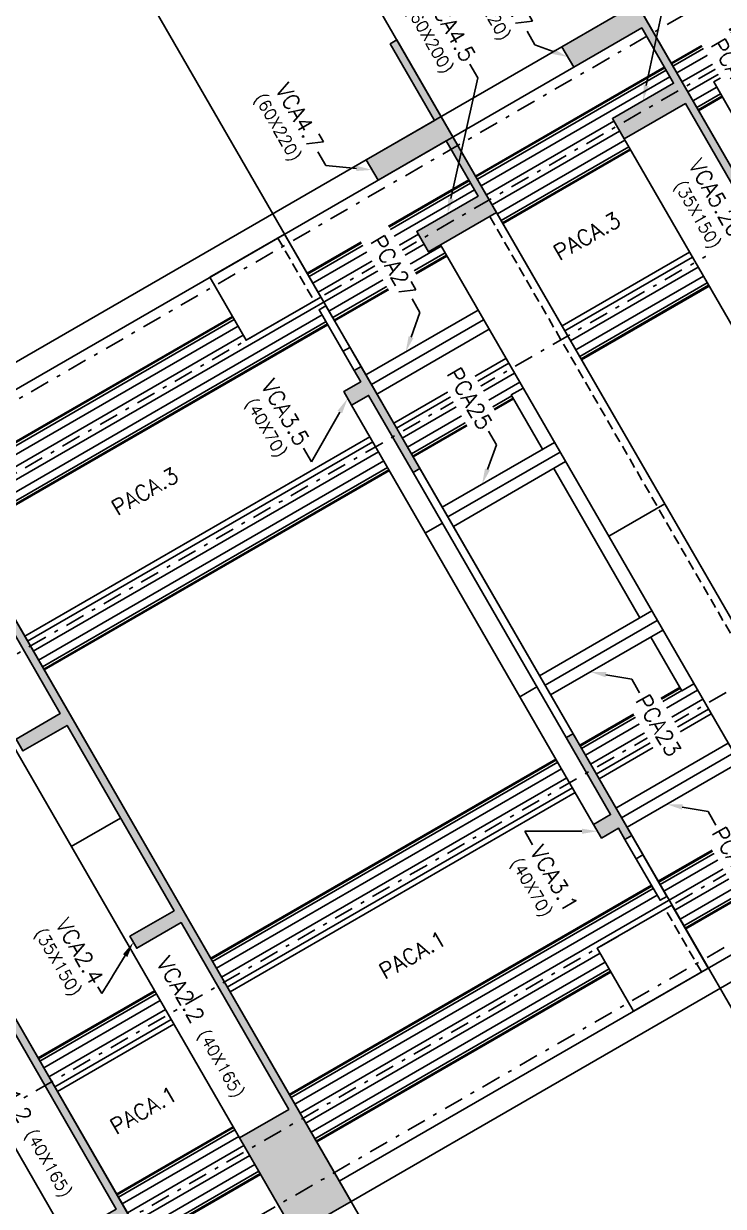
# Model space of a CAD drawing. Header units: metres. Extents: x 661733 to 661987, y 8168511 to 8168781.
# Drawn here: x 661755.84 to 661773.66, y 8168694 to 8168724.12 of the extents above; entities that cross this region are included whole.
import ezdxf
from ezdxf import colors
from ezdxf.entities.mleader import LeaderData, LeaderLine
from ezdxf.math import Vec2, Vec3

# ---------------------------------------------------------------- set-up
doc = ezdxf.new("R2010")
doc.units = ezdxf.units.M
doc.header["$MEASUREMENT"] = 0
doc.linetypes.add('SPX-CAMPANARIO$0$DASHDOT2', pattern=[0.5, 0.25, -0.125, 0, -0.125])
doc.linetypes.add('SPX-CAMPANARIO$0$HIDDEN2', pattern=[0.1875, 0.125, -0.0625])
doc.layers.get('0').update_dxf_attribs({"linetype": 'CONTINUOUS'})
doc.layers.get('Defpoints').update_dxf_attribs({"linetype": 'CONTINUOUS'})
for name, color, linetype in [('SPX-CAMPANARIO$0$SP0Me1', 9, 'SPX-CAMPANARIO$0$DASHDOT2'), ('SPX-CAMPANARIO$0$SP1CRT1', 3, 'CONTINUOUS'), ('SPX-CAMPANARIO$0$SP1VST1', 2, 'CONTINUOUS'), ('SPX-CAMPANARIO$0$SP1VST4', 9, 'CONTINUOUS'), ('SPX-CAMPANARIO$0$SP2INV1', 5, 'SPX-CAMPANARIO$0$HIDDEN2'), ('SPX-CAMPANARIO$0$SP3HT2', 254, 'CONTINUOUS'), ('SPX-CAMPANARIO$0$SP4TXT2', 2, 'CONTINUOUS')]:
    doc.layers.add(name, color=color, linetype=linetype)
doc.styles.add('SPX-CAMPANARIO$0$SP_T-Geral', font='romans.shx')

# ---------------------------------------------------------------- blocks, each defined once
blk = doc.blocks.new('SPX-CAMPANARIO')
at = {"layer": 'SPX-CAMPANARIO$0$SP3HT2'}
h = blk.add_hatch(color=256, dxfattribs=at)
h.dxf.hatch_style = 1
h.paths.add_polyline_path([(661764.4324, 8168715.3855), (661764.2592, 8168715.2855), (661764.424, 8168715.0001), (661763.991, 8168714.7501), (661764.191, 8168714.4037), (661764.624, 8168714.6537), (661765.7558, 8168712.6934), (661765.929, 8168712.7934)])
h = blk.add_hatch(color=256, dxfattribs=at)
h.dxf.hatch_style = 1
h.paths.add_polyline_path([(661752.5129, 8168714.3307), (661752.3397, 8168714.2307), (661752.6147, 8168713.7543), (661751.359, 8168713.0293), (661752.7715, 8168710.5828), (661754.0272, 8168711.3078), (661756.7719, 8168706.5539), (661755.6461, 8168705.9039), (661755.8211, 8168705.6008), (661756.9469, 8168706.2508), (661759.6719, 8168701.531), (661758.5461, 8168700.881), (661758.7211, 8168700.5779), (661759.8469, 8168701.2279), (661762.5916, 8168696.474), (661761.3358, 8168695.749), (661762.7483, 8168693.3024), (661764.1773, 8168694.1274)])
h = blk.add_hatch(color=256, dxfattribs=at)
h.dxf.hatch_style = 1
h.paths.add_polyline_path([(661748.1179, 8168711.7932), (661747.9447, 8168711.6932), (661748.2197, 8168711.2168), (661746.9639, 8168710.4918), (661748.3764, 8168708.0453), (661749.6322, 8168708.7703), (661752.3768, 8168704.0164), (661751.251, 8168703.3664), (661751.426, 8168703.0633), (661752.5518, 8168703.7133), (661755.2768, 8168698.9935), (661754.151, 8168698.3435), (661754.326, 8168698.0404), (661755.4518, 8168698.6904), (661758.1965, 8168693.9365), (661756.9408, 8168693.2115), (661758.3533, 8168690.7649), (661759.7822, 8168691.5899)])
h = blk.add_hatch(color=256, dxfattribs=at)
h.dxf.hatch_style = 1
h.paths.add_polyline_path([(661771.3255, 8168703.4463), (661771.1523, 8168703.3463), (661770.9875, 8168703.6317), (661770.5545, 8168703.3817), (661770.3545, 8168703.7281), (661770.7875, 8168703.9781), (661769.6558, 8168705.9384), (661769.829, 8168706.0384)])
at = {"layer": 'Defpoints', "color": 4}
for p, q in [((661794.0654, 8168685.4597), (661760.8998, 8168742.9041)), ((661789.0858, 8168682.5847), (661755.9202, 8168740.0291)), ((661784.7989, 8168680.1097), (661751.6334, 8168737.5541)), ((661775.4026, 8168674.6847), (661742.237, 8168732.1291)), ((661771.0075, 8168672.1472), (661737.8419, 8168729.5916))]:
    blk.add_line(p, q, dxfattribs=at)
at = {"layer": 'SPX-CAMPANARIO$0$SP0Me1', "ltscale": 2}
for p, q in [((661862.2079, 8168776.0465), (661742.9304, 8168707.1816)), ((661863.0079, 8168774.6609), (661743.7304, 8168705.7959)), ((661865.0079, 8168771.1968), (661745.7304, 8168702.3318)), ((661869.9473, 8168762.6416), (661750.6697, 8168693.7767)), ((661871.9473, 8168759.1775), (661752.6697, 8168690.3126)), ((661872.7473, 8168757.7918), (661753.4697, 8168688.9269))]:
    blk.add_line(p, q, dxfattribs=at)
at = {"layer": 'SPX-CAMPANARIO$0$SP1CRT1'}
for points in [[(661764.4324, 8168715.3855), (661764.2592, 8168715.2855), (661764.424, 8168715.0001), (661763.991, 8168714.7501), (661764.191, 8168714.4037), (661764.624, 8168714.6537), (661765.7558, 8168712.6934), (661765.929, 8168712.7934)], [(661752.5129, 8168714.3307), (661752.3397, 8168714.2307), (661752.6147, 8168713.7543), (661751.359, 8168713.0293), (661752.7715, 8168710.5828), (661754.0272, 8168711.3078), (661756.7719, 8168706.5539), (661755.6461, 8168705.9039), (661755.8211, 8168705.6008), (661756.9469, 8168706.2508), (661759.6719, 8168701.531), (661758.5461, 8168700.881), (661758.7211, 8168700.5779), (661759.8469, 8168701.2279), (661762.5916, 8168696.474), (661761.3358, 8168695.749), (661762.7483, 8168693.3024), (661764.1773, 8168694.1274)], [(661748.1179, 8168711.7932), (661747.9447, 8168711.6932), (661748.2197, 8168711.2168), (661746.9639, 8168710.4918), (661748.3764, 8168708.0453), (661749.6322, 8168708.7703), (661752.3768, 8168704.0164), (661751.251, 8168703.3664), (661751.426, 8168703.0633), (661752.5518, 8168703.7133), (661755.2768, 8168698.9935), (661754.151, 8168698.3435), (661754.326, 8168698.0404), (661755.4518, 8168698.6904), (661758.1965, 8168693.9365), (661756.9408, 8168693.2115), (661758.3533, 8168690.7649), (661759.7822, 8168691.5899)], [(661771.3255, 8168703.4463), (661771.1523, 8168703.3463), (661770.9875, 8168703.6317), (661770.5545, 8168703.3817), (661770.3545, 8168703.7281), (661770.7875, 8168703.9781), (661769.6558, 8168705.9384), (661769.829, 8168706.0384)]]:
    blk.add_lwpolyline(points, close=True, dxfattribs=at)
at = {"layer": 'SPX-CAMPANARIO$0$SP1VST1'}
for p, q in [((661772.3258, 8168723.1138), (661828.271, 8168755.4138)), ((661769.5455, 8168723.5293), (661752.7879, 8168713.8543)), ((661769.8455, 8168723.0097), (661753.0879, 8168713.3347)), ((661767.3461, 8168720.2388), (661772.1526, 8168723.0138)), ((661773.0258, 8168721.9014), (661773.632, 8168722.2514)), ((661768.0461, 8168719.0264), (661771.2937, 8168720.9014)), ((661763.0593, 8168717.7638), (661767.1729, 8168720.1388)), ((661767.8836, 8168719.3078), (661776.448, 8168704.474)), ((661763.7593, 8168716.5514), (661766.6172, 8168718.2014)), ((661769.55, 8168716.4216), (661772.7976, 8168718.2966)), ((661770.0461, 8168715.5623), (661773.2937, 8168717.4373)), ((661753.6629, 8168712.3388), (661761.1541, 8168716.6638)), ((661764.5537, 8168715.1754), (661767.4116, 8168716.8254)), ((661754.3629, 8168711.1264), (661763.5861, 8168716.4514)), ((661764.6955, 8168714.9299), (661767.5534, 8168716.5799)), ((661764.8366, 8168714.6855), (661767.6944, 8168716.3355)), ((661764.1491, 8168715.8763), (661763.9759, 8168715.7763)), ((661765.2632, 8168713.9466), (661768.121, 8168715.5966)), ((661765.7593, 8168713.0873), (661768.3141, 8168714.5623)), ((661764.191, 8168714.4037), (661770.3545, 8168703.7281)), ((661766.4989, 8168711.8063), (661769.3567, 8168713.4563)), ((661766.6406, 8168711.5608), (661769.4985, 8168713.2108)), ((661756.3629, 8168707.6623), (661765.1531, 8168712.7373)), ((661765.929, 8168712.7934), (661769.829, 8168706.0384)), ((661766.7817, 8168711.3164), (661769.6396, 8168712.9664)), ((661765.7558, 8168712.6934), (661769.6558, 8168705.9384)), ((661770.7369, 8168711.0659), (661772.1658, 8168711.8909)), ((661766.5021, 8168711.4008), (661766.0691, 8168711.1508)), ((661752.7715, 8168710.5828), (661761.3358, 8168695.749)), ((661768.9763, 8168707.5153), (661771.8342, 8168709.1653)), ((661769.1174, 8168707.271), (661771.9752, 8168708.921)), ((661769.2591, 8168707.0254), (661772.117, 8168708.6754)), ((661748.3764, 8168708.0453), (661756.9408, 8168693.2115)), ((661768.9095, 8168707.231), (661768.4765, 8168706.981)), ((661769.9987, 8168705.7445), (661772.5534, 8168707.2195)), ((661770.4914, 8168704.891), (661773.3493, 8168706.541)), ((661770.9214, 8168704.1462), (661773.7793, 8168705.7962)), ((661771.0632, 8168703.9007), (661773.921, 8168705.5507)), ((661760.6023, 8168700.3195), (661769.3924, 8168705.3945)), ((661771.2042, 8168703.6564), (661774.0621, 8168705.3064)), ((661780.6349, 8168704.322), (661763.8773, 8168694.647)), ((661757.0537, 8168703.1659), (661758.3094, 8168703.8909)), ((661780.9349, 8168703.8024), (661764.1773, 8168694.1274)), ((661771.9987, 8168702.2804), (661774.8565, 8168703.9304)), ((661772.6987, 8168701.068), (661776.8123, 8168703.443)), ((661771.6089, 8168702.9555), (661771.4357, 8168702.8555)), ((661762.6023, 8168696.8554), (661771.8255, 8168702.1804)), ((661763.3023, 8168695.643), (661770.7934, 8168699.968)), ((661756.2072, 8168697.782), (661759.1733, 8168699.4945)), ((661756.7, 8168696.9285), (661759.6661, 8168698.641)), ((661758.2072, 8168694.3179), (661761.1733, 8168696.0304)), ((661758.9072, 8168693.1055), (661761.8733, 8168694.818))]:
    blk.add_line(p, q, dxfattribs=at)
for points in [[(661762.4843, 8168718.7597), (661763.4093, 8168717.1576), (661761.5041, 8168716.0576), (661760.5791, 8168717.6597), (661762.4843, 8168718.7597)], [(661764.4324, 8168715.3855), (661763.5378, 8168716.9351), (661763.3646, 8168716.8351), (661764.2592, 8168715.2855)], [(661768.5582, 8168714.8394), (661768.2551, 8168714.6644), (661769.0536, 8168713.2813)], [(661769.3365, 8168712.7914), (661771.531, 8168708.9903)], [(661771.3255, 8168703.4463), (661772.2202, 8168701.8967), (661772.047, 8168701.7967), (661771.1523, 8168703.3463)], [(661773.2737, 8168700.072), (661772.3487, 8168701.6742), (661770.4434, 8168700.5742), (661771.3684, 8168698.972), (661773.2737, 8168700.072)]]:
    blk.add_lwpolyline(points, dxfattribs=at)
at = {"layer": 'SPX-CAMPANARIO$0$SP1VST4'}
for p, q in [((661772.3376, 8168723.0934), (661828.2828, 8168755.3934)), ((661772.3727, 8168723.0326), (661828.3179, 8168755.3326)), ((661772.4701, 8168722.8639), (661828.4153, 8168755.1639)), ((661772.603, 8168722.6336), (661780.3106, 8168727.0836)), ((661772.7486, 8168722.3815), (661780.4562, 8168726.8315)), ((661767.358, 8168720.2184), (661772.1644, 8168722.9934)), ((661767.393, 8168720.1576), (661772.1995, 8168722.9326)), ((661767.4904, 8168719.9889), (661772.2969, 8168722.7639)), ((661772.8815, 8168722.1513), (661773.4877, 8168722.5013)), ((661772.9789, 8168721.9826), (661773.5851, 8168722.3326)), ((661773.014, 8168721.9218), (661773.6202, 8168722.2718)), ((661767.6234, 8168719.7586), (661770.871, 8168721.6336)), ((661767.7689, 8168719.5065), (661771.0165, 8168721.3815)), ((661767.9019, 8168719.2763), (661771.1495, 8168721.1513)), ((661767.9993, 8168719.1076), (661771.2468, 8168720.9826)), ((661768.0343, 8168719.0468), (661771.2819, 8168720.9218)), ((661763.0711, 8168717.7434), (661767.1847, 8168720.1184)), ((661763.1062, 8168717.6826), (661767.2198, 8168720.0576)), ((661763.2036, 8168717.5139), (661767.3172, 8168719.8889)), ((661763.3365, 8168717.2836), (661765.8913, 8168718.7586)), ((661754.0857, 8168711.6065), (661766.0369, 8168718.5065)), ((661763.615, 8168716.8013), (661766.4729, 8168718.4513)), ((661763.7124, 8168716.6326), (661766.5703, 8168718.2826)), ((661763.7475, 8168716.5718), (661766.6054, 8168718.2218)), ((661769.6234, 8168716.2945), (661772.871, 8168718.1695)), ((661769.7689, 8168716.0424), (661773.0165, 8168717.9174)), ((661769.9019, 8168715.8122), (661773.1495, 8168717.6872)), ((661769.9993, 8168715.6435), (661773.2468, 8168717.5185)), ((661770.0343, 8168715.5827), (661773.2819, 8168717.4577)), ((661753.6748, 8168712.3184), (661761.1659, 8168716.6434)), ((661754.2187, 8168711.3763), (661763.4418, 8168716.7013)), ((661753.7098, 8168712.2576), (661761.201, 8168716.5826)), ((661753.8072, 8168712.0889), (661761.2983, 8168716.4139)), ((661754.3161, 8168711.2076), (661763.5392, 8168716.5326)), ((661754.3511, 8168711.1468), (661763.5743, 8168716.4718)), ((661753.9402, 8168711.8586), (661761.4313, 8168716.1836)), ((661765.3365, 8168713.8195), (661768.1944, 8168715.4695)), ((661765.4821, 8168713.5674), (661768.34, 8168715.2174)), ((661765.615, 8168713.3372), (661768.4729, 8168714.9872)), ((661765.7124, 8168713.1685), (661768.2672, 8168714.6435)), ((661765.7475, 8168713.1077), (661768.3023, 8168714.5827)), ((661755.9402, 8168708.3945), (661764.7303, 8168713.4695)), ((661756.0857, 8168708.1424), (661764.8759, 8168713.2174)), ((661756.2187, 8168707.9122), (661765.0088, 8168712.9872)), ((661756.3161, 8168707.7435), (661765.1062, 8168712.8185)), ((661756.3511, 8168707.6827), (661765.1413, 8168712.7577)), ((661770.0105, 8168705.7241), (661772.5652, 8168707.1991)), ((661770.0455, 8168705.6633), (661772.6003, 8168707.1383)), ((661770.1429, 8168705.4946), (661773.0008, 8168707.1446)), ((661770.2759, 8168705.2643), (661773.1338, 8168706.9143)), ((661770.4214, 8168705.0123), (661773.2793, 8168706.6623)), ((661760.6141, 8168700.2991), (661769.4042, 8168705.3741)), ((661760.6492, 8168700.2383), (661769.4393, 8168705.3133)), ((661760.7466, 8168700.0696), (661769.5367, 8168705.1446)), ((661760.8795, 8168699.8393), (661769.6697, 8168704.9143)), ((661761.0251, 8168699.5873), (661769.8152, 8168704.6623)), ((661772.0105, 8168702.26), (661774.8683, 8168703.91)), ((661772.0455, 8168702.1992), (661774.9034, 8168703.8492)), ((661772.1429, 8168702.0305), (661775.0008, 8168703.6805)), ((661772.5544, 8168701.3179), (661776.668, 8168703.6929)), ((661772.6518, 8168701.1492), (661776.7654, 8168703.5242)), ((661772.6868, 8168701.0884), (661776.8005, 8168703.4634)), ((661762.8795, 8168696.3752), (661774.8307, 8168703.2752)), ((661772.4214, 8168701.5482), (661774.9762, 8168703.0232)), ((661762.6141, 8168696.835), (661771.8373, 8168702.16)), ((661762.6492, 8168696.7742), (661771.8723, 8168702.0992)), ((661762.7466, 8168696.6055), (661771.9697, 8168701.9305)), ((661763.0251, 8168696.1232), (661770.5162, 8168700.4482)), ((661763.158, 8168695.8929), (661770.6491, 8168700.2179)), ((661763.2554, 8168695.7242), (661770.7465, 8168700.0492)), ((661763.2905, 8168695.6634), (661770.7816, 8168699.9884)), ((661756.219, 8168697.7616), (661759.1851, 8168699.4741)), ((661756.2541, 8168697.7008), (661759.2202, 8168699.4133)), ((661756.3515, 8168697.5321), (661759.3176, 8168699.2446)), ((661756.4844, 8168697.3018), (661759.4506, 8168699.0143)), ((661756.63, 8168697.0498), (661759.5961, 8168698.7623)), ((661758.219, 8168694.2975), (661761.1851, 8168696.01)), ((661758.2541, 8168694.2367), (661761.2202, 8168695.9492)), ((661758.3515, 8168694.068), (661761.3176, 8168695.7805)), ((661758.4844, 8168693.8377), (661761.4506, 8168695.5502)), ((661758.63, 8168693.5857), (661761.5961, 8168695.2982)), ((661758.7629, 8168693.3554), (661761.7291, 8168695.0679)), ((661758.8603, 8168693.1867), (661761.8264, 8168694.8992)), ((661758.8954, 8168693.1259), (661761.8615, 8168694.8384))]:
    blk.add_line(p, q, dxfattribs=at)
at = {"layer": 'SPX-CAMPANARIO$0$SP2INV1', "ltscale": 2}
for p, q in [((661762.3111, 8168718.6597), (661763.2361, 8168717.0576)), ((661773.1005, 8168699.972), (661772.1755, 8168701.5742))]:
    blk.add_line(p, q, dxfattribs=at)
at = {"layer": 'SPX-CAMPANARIO$0$SP4TXT2', "char_height": 0.399, "attachment_point": 8, "style": 'SPX-CAMPANARIO$0$SP_T-Geral'}
for s, insert, rotation in [('{\\H1.00251x;PACA.3}', (661770.2864, 8168718.5361), 30), ('{\\H1.00251x;PACA.3}', (661759.0287, 8168712.0365), 30), ('{\\H1.00251x;PACA.1}', (661765.8428, 8168700.234), 30), ('{\\H1.00251x;VCA2.2} {\\H0.75188x;(40X165)}', (661760.1253, 8168698.4272), 300), ('{\\H1.00251x;VCA1.2} {\\H0.75188x;(40X165)}', (661755.7302, 8168695.8897), 300), ('{\\H1.00251x;PACA.1}', (661758.9941, 8168696.2799), 30)]:
    blk.add_mtext(s, dxfattribs=dict(at, insert=insert, rotation=rotation))
at = {"layer": 'SPX-CAMPANARIO$0$SP4TXT2'}
ml = blk.add_multileader_mtext('Standard', dxfattribs=at)
ml.set_content('PCA27', color=256, style='SPX-CAMPANARIO$0$SP_T-Geral')
ml.set_leader_properties(color=9)
ml.build(insert=Vec2(0, 0))
ml.multileader.update_dxf_attribs({"dogleg_length": 0.2, "arrow_head_size": 0.4})
ctx = ml.context
ctx.base_point, ctx.char_height, ctx.arrow_head_size, ctx.landing_gap_size, ctx.plane_origin, ctx.plane_x_axis, ctx.plane_y_axis = Vec3(661764.746, 8168718.8181), 0.4, 0.4, 0.1, Vec3(661928.052, 8168799.0823), Vec3(0.5, -0.8660254), Vec3(0.8660254, 0.5)
ctx.text_align_type = 2
notes = []
notes.append((ctx, [(0, (1, 1, 0), (661765.9317, 8168716.7644), (-0.5, 0.8660254), 0.4, [(0, [(661765.5681, 8168715.761)], 0, [])])]))
ctx.mtext.insert, ctx.mtext.text_direction, ctx.mtext.rotation, ctx.mtext.alignment, ctx.mtext.flow_direction = Vec3(661765.8549, 8168717.2974), Vec3(0.5, -0.8660254), 5.2359878, 3, 5
ctx.mtext.has_bg_fill, ctx.mtext.bg_color, ctx.mtext.bg_scale_factor, ctx.mtext.bg_transparency, ctx.mtext.use_window_bg_color = 1, -1027028792, 1.5, 0, 1
ml = blk.add_multileader_mtext('Standard', dxfattribs=at)
ml.set_content('VCA3.5\\P{\\H0.75x;(40X70)}', color=256, style='SPX-CAMPANARIO$0$SP_T-Geral')
ml.set_leader_properties(color=9)
ml.build(insert=Vec2(0, 0))
ml.multileader.update_dxf_attribs({"dogleg_length": 0.2, "arrow_head_size": 0.4})
ctx = ml.context
ctx.base_point, ctx.char_height, ctx.arrow_head_size, ctx.landing_gap_size, ctx.plane_origin, ctx.plane_x_axis, ctx.plane_y_axis = Vec3(661761.8865, 8168715.1838), 0.4, 0.4, 0.1, Vec3(661923.539, 8168796.583), Vec3(0.5, -0.8660254), Vec3(0.8660254, 0.5)
ctx.text_align_type = 2
notes.append((ctx, [(0, (1, 1, 0), (661763.1675, 8168712.9651), (-0.5, 0.8660254), 0.4, [(0, [(661764.091, 8168714.5769)], 0, [])])]))
ctx.mtext.insert, ctx.mtext.text_direction, ctx.mtext.rotation, ctx.mtext.alignment, ctx.mtext.flow_direction = Vec3(661763.134, 8168713.5231), Vec3(0.5, -0.8660254), 5.2359878, 3, 5
ctx.mtext.has_bg_fill, ctx.mtext.bg_color, ctx.mtext.bg_scale_factor, ctx.mtext.bg_transparency, ctx.mtext.use_window_bg_color = 1, -1027028792, 1.5, 0, 1
ml = blk.add_multileader_mtext('Standard', dxfattribs=at)
ml.set_content('PCA21', color=256, style='SPX-CAMPANARIO$0$SP_T-Geral')
ml.set_leader_properties(color=9)
ml.build(insert=Vec2(0, 0))
ml.multileader.update_dxf_attribs({"dogleg_length": 0.2, "arrow_head_size": 0.4})
ctx = ml.context
ctx.base_point, ctx.char_height, ctx.arrow_head_size, ctx.landing_gap_size, ctx.plane_origin, ctx.plane_x_axis, ctx.plane_y_axis = Vec3(661773.4693, 8168703.7088), 0.4, 0.4, 0.1, Vec3(661925.6189, 8168803.2966), Vec3(0.5, -0.8660254), Vec3(0.8660254, 0.5)
notes.append((ctx, [(0, (1, 1, 0), (661773.2693, 8168704.0552), (0.5, -0.8660254), 0.4, [(0, [(661772.2186, 8168704.242)], 0, [])])]))
ctx.mtext.insert, ctx.mtext.text_direction, ctx.mtext.rotation, ctx.mtext.flow_direction = Vec3(661773.6925, 8168703.7222), Vec3(0.5, -0.8660254), 5.2359878, 5
ctx.mtext.has_bg_fill, ctx.mtext.bg_color, ctx.mtext.bg_scale_factor, ctx.mtext.bg_transparency, ctx.mtext.use_window_bg_color = 1, -1027028792, 1.5, 0, 1
ml = blk.add_multileader_mtext('Standard', dxfattribs=at)
ml.set_content('VCA3.1\\P{\\H0.75x;(40X70)}', color=256, style='SPX-CAMPANARIO$0$SP_T-Geral')
ml.set_leader_properties(color=9)
ml.build(insert=Vec2(0, 0))
ml.multileader.update_dxf_attribs({"dogleg_length": 0.2, "arrow_head_size": 0.4})
ctx = ml.context
ctx.base_point, ctx.char_height, ctx.arrow_head_size, ctx.landing_gap_size, ctx.plane_origin, ctx.plane_x_axis, ctx.plane_y_axis = Vec3(661768.8013, 8168703.207), 0.4, 0.4, 0.1, Vec3(661921.1979, 8168800.6378), Vec3(0.5, -0.8660254), Vec3(0.8660254, 0.5)
notes.append((ctx, [(0, (1, 1, 0), (661768.6013, 8168703.5534), (0.5, -0.8660254), 0.4, [(0, [(661770.4545, 8168703.5549)], 0, [])])]))
ctx.mtext.insert, ctx.mtext.text_direction, ctx.mtext.rotation, ctx.mtext.flow_direction = Vec3(661769.0678, 8168703.2454), Vec3(0.5, -0.8660254), 5.2359878, 5
ctx.mtext.has_bg_fill, ctx.mtext.bg_color, ctx.mtext.bg_scale_factor, ctx.mtext.bg_transparency, ctx.mtext.use_window_bg_color = 1, -1027028792, 1.5, 0, 1
ml = blk.add_multileader_mtext('Standard', dxfattribs=at)
ml.set_content('VCA2.4\\P{\\H0.75x;(35X150)}', color=256, style='SPX-CAMPANARIO$0$SP_T-Geral')
ml.set_leader_properties(color=9)
ml.build(insert=Vec2(0, 0))
ml.multileader.update_dxf_attribs({"dogleg_length": 0.2, "arrow_head_size": 0.4})
ctx = ml.context
ctx.base_point, ctx.char_height, ctx.arrow_head_size, ctx.landing_gap_size, ctx.plane_origin, ctx.plane_x_axis, ctx.plane_y_axis = Vec3(661756.6326, 8168701.4998), 0.4, 0.4, 0.1, Vec3(661909.377, 8168797.8123), Vec3(0.5, -0.8660254), Vec3(0.8660254, 0.5)
ctx.text_align_type = 2
notes.append((ctx, [(1, (1, 1, 0), (661757.8326, 8168699.4214), (-0.5, 0.8660254), 0.2, [(0, [(661758.6336, 8168700.7294)], 0, [])])]))
ctx.mtext.insert, ctx.mtext.text_direction, ctx.mtext.rotation, ctx.mtext.alignment, ctx.mtext.flow_direction = Vec3(661757.8992, 8168699.8062), Vec3(0.5, -0.8660254), 5.2359878, 3, 5
ctx.mtext.has_bg_fill, ctx.mtext.bg_color, ctx.mtext.bg_scale_factor, ctx.mtext.bg_transparency, ctx.mtext.use_window_bg_color = 1, -1027028792, 1.5, 0, 1
for ctx, leaders in notes:
    for number, flags, end, landing, length, lines in leaders:
        leader = LeaderData()
        leader.index, (leader.has_last_leader_line, leader.has_dogleg_vector, leader.attachment_direction) = number, flags
        leader.last_leader_point, leader.dogleg_vector, leader.dogleg_length = Vec3(end), Vec3(landing), length
        for number, points, colour, breaks in lines:
            line = LeaderLine()
            line.index, line.vertices, line.color, line.breaks = number, Vec3.list(points), colors.encode_raw_color(colour), breaks
            leader.lines.append(line)
        ctx.leaders.append(leader)
at = {"layer": 'SPX-CAMPANARIO$0$SP3HT2'}
h = blk.add_hatch(color=256, dxfattribs=at)
h.dxf.hatch_style = 1
h.paths.add_polyline_path([(661765.3462, 8168723.7029), (661765.1729, 8168723.6029), (661766.2979, 8168721.6543), (661764.5659, 8168720.6543), (661764.8659, 8168720.1347), (661766.5979, 8168721.1347), (661767.4104, 8168719.7274), (661765.8516, 8168718.8274), (661766.1516, 8168718.3078), (661767.8836, 8168719.3078)])
at = {"layer": 'SPX-CAMPANARIO$0$SP1CRT1'}
blk.add_lwpolyline([(661765.3462, 8168723.7029), (661765.1729, 8168723.6029), (661766.2979, 8168721.6543), (661764.5659, 8168720.6543), (661764.8659, 8168720.1347), (661766.5979, 8168721.1347), (661767.4104, 8168719.7274), (661765.8516, 8168718.8274), (661766.1516, 8168718.3078), (661767.8836, 8168719.3078)], close=True, dxfattribs=at)
at = {"layer": 'SPX-CAMPANARIO$0$SP1VST1'}
for p, q in [((661766.4547, 8168718.4828), (661775.019, 8168703.649)), ((661755.8668, 8168708.5216), (661764.6569, 8168713.5966)), ((661761.0951, 8168699.466), (661769.8852, 8168704.541))]:
    blk.add_line(p, q, dxfattribs=at)
at = {"layer": 'SPX-CAMPANARIO$0$SP2INV1', "ltscale": 2}
blk.add_line((661767.7104, 8168719.2078), (661776.2748, 8168704.374), dxfattribs=at)
at = {"layer": 'SPX-CAMPANARIO$0$SP4TXT2'}
ml = blk.add_multileader_mtext('Standard', dxfattribs=at)
ml.set_content('VCA4.5\\P{\\H0.75x;(60X200)}', color=256, style='SPX-CAMPANARIO$0$SP_T-Geral')
ml.set_leader_properties(color=9)
ml.build(insert=Vec2(0, 0))
ml.multileader.update_dxf_attribs({"dogleg_length": 0.2, "arrow_head_size": 0.4})
ctx = ml.context
ctx.base_point, ctx.char_height, ctx.arrow_head_size, ctx.landing_gap_size, ctx.plane_origin, ctx.plane_x_axis, ctx.plane_y_axis = Vec3(661766.1046, 8168724.9931), 0.4, 0.4, 0.1, Vec3(661929.4758, 8168806.1527), Vec3(0.5, -0.8660254), Vec3(0.8660254, 0.5)
ctx.text_align_type = 2
notes = []
notes.append((ctx, [(0, (1, 1, 0), (661767.4046, 8168722.7415), (-0.5, 0.8660254), 0.4, [(0, [(661766.631, 8168719.2774)], 0, [])])]))
ctx.mtext.insert, ctx.mtext.text_direction, ctx.mtext.rotation, ctx.mtext.alignment, ctx.mtext.flow_direction = Vec3(661767.3711, 8168723.2995), Vec3(0.5, -0.8660254), 5.2359877, 3, 5
ctx.mtext.has_bg_fill, ctx.mtext.bg_color, ctx.mtext.bg_scale_factor, ctx.mtext.bg_transparency, ctx.mtext.use_window_bg_color = 1, -1027028792, 1.5, 0, 1
ml = blk.add_multileader_mtext('Standard', dxfattribs=at)
ml.set_content('VCA4.7\\P{\\H0.75x;(60X220)}', color=256, style='SPX-CAMPANARIO$0$SP_T-Geral')
ml.set_leader_properties(color=9)
ml.build(insert=Vec2(0, 0))
ml.multileader.update_dxf_attribs({"dogleg_length": 0.2, "arrow_head_size": 0.4})
ctx = ml.context
ctx.base_point, ctx.char_height, ctx.arrow_head_size, ctx.landing_gap_size, ctx.plane_origin, ctx.plane_x_axis, ctx.plane_y_axis = Vec3(661762.2316, 8168722.757), 0.4, 0.4, 0.1, Vec3(661925.1662, 8168803.6645), Vec3(0.5, -0.8660254), Vec3(0.8660254, 0.5)
ctx.text_align_type = 2
notes.append((ctx, [(0, (1, 1, 0), (661763.5316, 8168720.5054), (-0.5, 0.8660254), 0.4, [(0, [(661764.7159, 8168720.3945)], 0, [])])]))
ctx.mtext.insert, ctx.mtext.text_direction, ctx.mtext.rotation, ctx.mtext.alignment, ctx.mtext.flow_direction = Vec3(661763.4981, 8168721.0634), Vec3(0.5, -0.8660254), 5.2359877, 3, 5
ctx.mtext.has_bg_fill, ctx.mtext.bg_color, ctx.mtext.bg_scale_factor, ctx.mtext.bg_transparency, ctx.mtext.use_window_bg_color = 1, -1027028792, 1.5, 0, 1
ml = blk.add_multileader_mtext('Standard', dxfattribs=at)
ml.set_content('PCA25', color=256, style='SPX-CAMPANARIO$0$SP_T-Geral')
ml.set_leader_properties(color=9)
ml.build(insert=Vec2(0, 0))
ml.multileader.update_dxf_attribs({"dogleg_length": 0.2, "arrow_head_size": 0.4})
ctx = ml.context
ctx.base_point, ctx.char_height, ctx.arrow_head_size, ctx.landing_gap_size, ctx.plane_origin, ctx.plane_x_axis, ctx.plane_y_axis = Vec3(661766.6911, 8168715.4491), 0.4, 0.4, 0.1, Vec3(661929.9971, 8168795.7133), Vec3(0.5, -0.8660254), Vec3(0.8660254, 0.5)
ctx.text_align_type = 2
notes.append((ctx, [(0, (1, 1, 0), (661767.8768, 8168713.3953), (-0.5, 0.8660254), 0.4, [(0, [(661767.5132, 8168712.392)], 0, [])])]))
ctx.mtext.insert, ctx.mtext.text_direction, ctx.mtext.rotation, ctx.mtext.alignment, ctx.mtext.flow_direction = Vec3(661767.8, 8168713.9284), Vec3(0.5, -0.8660254), 5.2359878, 3, 5
ctx.mtext.has_bg_fill, ctx.mtext.bg_color, ctx.mtext.bg_scale_factor, ctx.mtext.bg_transparency, ctx.mtext.use_window_bg_color = 1, -1027028792, 1.5, 0, 1
ml = blk.add_multileader_mtext('Standard', dxfattribs=at)
ml.set_content('PCA23', color=256, style='SPX-CAMPANARIO$0$SP_T-Geral')
ml.set_leader_properties(color=9)
ml.build(insert=Vec2(0, 0))
ml.multileader.update_dxf_attribs({"dogleg_length": 0.2, "arrow_head_size": 0.4})
ctx = ml.context
ctx.base_point, ctx.char_height, ctx.arrow_head_size, ctx.landing_gap_size, ctx.plane_origin, ctx.plane_x_axis, ctx.plane_y_axis = Vec3(661771.5242, 8168707.0779), 0.4, 0.4, 0.1, Vec3(661923.6738, 8168806.6656), Vec3(0.5, -0.8660254), Vec3(0.8660254, 0.5)
notes.append((ctx, [(0, (1, 1, 0), (661771.3242, 8168707.4243), (0.5, -0.8660254), 0.4, [(0, [(661770.2734, 8168707.6111)], 0, [])])]))
ctx.mtext.insert, ctx.mtext.text_direction, ctx.mtext.rotation, ctx.mtext.flow_direction = Vec3(661771.7474, 8168707.0913), Vec3(0.5, -0.8660254), 5.2359878, 5
ctx.mtext.has_bg_fill, ctx.mtext.bg_color, ctx.mtext.bg_scale_factor, ctx.mtext.bg_transparency, ctx.mtext.use_window_bg_color = 1, -1027028792, 1.5, 0, 1
for ctx, leaders in notes:
    for number, flags, end, landing, length, lines in leaders:
        leader = LeaderData()
        leader.index, (leader.has_last_leader_line, leader.has_dogleg_vector, leader.attachment_direction) = number, flags
        leader.last_leader_point, leader.dogleg_vector, leader.dogleg_length = Vec3(end), Vec3(landing), length
        for number, points, colour, breaks in lines:
            line = LeaderLine()
            line.index, line.vertices, line.color, line.breaks = number, Vec3.list(points), colors.encode_raw_color(colour), breaks
            leader.lines.append(line)
        ctx.leaders.append(leader)
at = {"layer": 'SPX-CAMPANARIO$0$SP3HT2'}
h = blk.add_hatch(color=256, dxfattribs=at)
h.dxf.hatch_style = 1
h.paths.add_polyline_path([(661771.4508, 8168724.6293), (661769.5455, 8168723.5293), (661769.8455, 8168723.0097), (661771.5776, 8168724.0097), (661772.3901, 8168722.6024), (661770.8312, 8168721.7024), (661771.1312, 8168721.1828), (661772.6901, 8168722.0828), (661775.4348, 8168717.3289), (661774.3089, 8168716.6789), (661774.4839, 8168716.3758), (661775.6098, 8168717.0258), (661778.3348, 8168712.306), (661777.2089, 8168711.656), (661777.3839, 8168711.3529), (661778.5098, 8168712.0029), (661781.2544, 8168707.249), (661779.6956, 8168706.349), (661779.9956, 8168705.8293), (661781.5544, 8168706.7293), (661782.3669, 8168705.322), (661780.6349, 8168704.322), (661780.9349, 8168703.8024), (661782.8401, 8168704.9024)])
at = {"layer": 'SPX-CAMPANARIO$0$SP1CRT1'}
blk.add_lwpolyline([(661771.4508, 8168724.6293), (661769.5455, 8168723.5293), (661769.8455, 8168723.0097), (661771.5776, 8168724.0097), (661772.3901, 8168722.6024), (661770.8312, 8168721.7024), (661771.1312, 8168721.1828), (661772.6901, 8168722.0828), (661775.4348, 8168717.3289), (661774.3089, 8168716.6789), (661774.4839, 8168716.3758), (661775.6098, 8168717.0258), (661778.3348, 8168712.306), (661777.2089, 8168711.656), (661777.3839, 8168711.3529), (661778.5098, 8168712.0029), (661781.2544, 8168707.249), (661779.6956, 8168706.349), (661779.9956, 8168705.8293), (661781.5544, 8168706.7293), (661782.3669, 8168705.322), (661780.6349, 8168704.322), (661780.9349, 8168703.8024), (661782.8401, 8168704.9024)], close=True, dxfattribs=at)
at = {"layer": 'SPX-CAMPANARIO$0$SP1VST1'}
blk.add_line((661771.1312, 8168721.1828), (661779.6956, 8168706.349), dxfattribs=at)
blk.add_lwpolyline([(661771.8139, 8168708.5004), (661772.6034, 8168707.133), (661772.9065, 8168707.308)], dxfattribs=at)
at = {"layer": 'SPX-CAMPANARIO$0$SP4TXT2'}
ml = blk.add_multileader_mtext('Standard', dxfattribs=at)
ml.set_content('VCA6.5\\P{\\H0.75x;(40X70)}', color=256, style='SPX-CAMPANARIO$0$SP_T-Geral')
ml.set_leader_properties(color=9)
ml.build(insert=Vec2(0, 0))
ml.multileader.update_dxf_attribs({"dogleg_length": 0.2, "arrow_head_size": 0.4})
ctx = ml.context
ctx.base_point, ctx.char_height, ctx.arrow_head_size, ctx.landing_gap_size, ctx.plane_origin, ctx.plane_x_axis, ctx.plane_y_axis = Vec3(661773.562, 8168729.2547), 0.4, 0.4, 0.1, Vec3(661936.7796, 8168810.3695), Vec3(0.5, -0.8660254), Vec3(0.8660254, 0.5)
ctx.text_align_type = 2
notes = []
notes.append((ctx, [(0, (1, 1, 0), (661774.8429, 8168727.036), (-0.5, 0.8660254), 0.4, [(0, [(661775.7256, 8168721.5251)], 0, [])])]))
ctx.mtext.insert, ctx.mtext.text_direction, ctx.mtext.rotation, ctx.mtext.alignment, ctx.mtext.flow_direction = Vec3(661774.8094, 8168727.594), Vec3(0.5, -0.8660254), 5.2359878, 3, 5
ctx.mtext.has_bg_fill, ctx.mtext.bg_color, ctx.mtext.bg_scale_factor, ctx.mtext.bg_transparency, ctx.mtext.use_window_bg_color = 1, -1027028792, 1.5, 0, 1
ml = blk.add_multileader_mtext('Standard', dxfattribs=at)
ml.set_content('VCA5.5\\P{\\H0.75x;(60X200)}', color=256, style='SPX-CAMPANARIO$0$SP_T-Geral')
ml.set_leader_properties(color=9)
ml.build(insert=Vec2(0, 0))
ml.multileader.update_dxf_attribs({"dogleg_length": 0.2, "arrow_head_size": 0.4})
ctx = ml.context
ctx.base_point, ctx.char_height, ctx.arrow_head_size, ctx.landing_gap_size, ctx.plane_origin, ctx.plane_x_axis, ctx.plane_y_axis = Vec3(661771.0416, 8168727.8435), 0.4, 0.4, 0.1, Vec3(661934.4555, 8168809.0277), Vec3(0.5, -0.8660254), Vec3(0.8660254, 0.5)
ctx.text_align_type = 2
notes.append((ctx, [(0, (1, 1, 0), (661772.3416, 8168725.5918), (-0.5, 0.8660254), 0.4, [(0, [(661771.6107, 8168722.1524)], 0, [])])]))
ctx.mtext.insert, ctx.mtext.text_direction, ctx.mtext.rotation, ctx.mtext.alignment, ctx.mtext.flow_direction = Vec3(661772.3081, 8168726.1498), Vec3(0.5, -0.8660254), 5.2359878, 3, 5
ctx.mtext.has_bg_fill, ctx.mtext.bg_color, ctx.mtext.bg_scale_factor, ctx.mtext.bg_transparency, ctx.mtext.use_window_bg_color = 1, -1027028792, 1.5, 0, 1
ml = blk.add_multileader_mtext('Standard', dxfattribs=at)
ml.set_content('VCA5.7\\P{\\H0.75x;(60X220)}', color=256, style='SPX-CAMPANARIO$0$SP_T-Geral')
ml.set_leader_properties(color=9)
ml.build(insert=Vec2(0, 0))
ml.multileader.update_dxf_attribs({"dogleg_length": 0.2, "arrow_head_size": 0.4})
ctx = ml.context
ctx.base_point, ctx.char_height, ctx.arrow_head_size, ctx.landing_gap_size, ctx.plane_origin, ctx.plane_x_axis, ctx.plane_y_axis = Vec3(661767.5596, 8168725.8332), 0.4, 0.4, 0.1, Vec3(661930.1459, 8168806.5395), Vec3(0.5, -0.8660254), Vec3(0.8660254, 0.5)
ctx.text_align_type = 2
notes.append((ctx, [(0, (1, 1, 0), (661768.8596, 8168723.5815), (-0.5, 0.8660254), 0.4, [(0, [(661769.6955, 8168723.2695)], 0, [])])]))
ctx.mtext.insert, ctx.mtext.text_direction, ctx.mtext.rotation, ctx.mtext.alignment, ctx.mtext.flow_direction = Vec3(661768.8261, 8168724.1395), Vec3(0.5, -0.8660254), 5.2359878, 3, 5
ctx.mtext.has_bg_fill, ctx.mtext.bg_color, ctx.mtext.bg_scale_factor, ctx.mtext.bg_transparency, ctx.mtext.use_window_bg_color = 1, -1027028792, 1.5, 0, 1
ml = blk.add_multileader_mtext('Standard', dxfattribs=at)
ml.set_content('VCA5.20\\P{\\H0.75x;(35X150)}', color=256, style='SPX-CAMPANARIO$0$SP_T-Geral')
ml.set_leader_properties(color=9)
ml.build(insert=Vec2(0, 0))
ml.multileader.update_dxf_attribs({"dogleg_length": 0.2, "arrow_head_size": 0.4})
ctx = ml.context
ctx.base_point, ctx.char_height, ctx.arrow_head_size, ctx.landing_gap_size, ctx.plane_origin, ctx.plane_x_axis, ctx.plane_y_axis = Vec3(661772.7472, 8168720.8314), 0.4, 0.4, 0.1, Vec3(661935.1374, 8168801.8775), Vec3(0.5, -0.8660254), Vec3(0.8660254, 0.5)
ctx.text_align_type = 2
notes.append((ctx, [(0, (1, 1, 0), (661774.2187, 8168718.2828), (-0.5, 0.8660254), 0.4, [(0, [(661774.6353, 8168716.8673)], 0, [])])]))
ctx.mtext.insert, ctx.mtext.text_direction, ctx.mtext.rotation, ctx.mtext.alignment, ctx.mtext.flow_direction = Vec3(661774.1852, 8168718.8408), Vec3(0.5, -0.8660254), 5.2359878, 3, 5
ctx.mtext.has_bg_fill, ctx.mtext.bg_color, ctx.mtext.bg_scale_factor, ctx.mtext.bg_transparency, ctx.mtext.use_window_bg_color = 1, -1027028792, 1.5, 0, 1
for ctx, leaders in notes:
    for number, flags, end, landing, length, lines in leaders:
        leader = LeaderData()
        leader.index, (leader.has_last_leader_line, leader.has_dogleg_vector, leader.attachment_direction) = number, flags
        leader.last_leader_point, leader.dogleg_vector, leader.dogleg_length = Vec3(end), Vec3(landing), length
        for number, points, colour, breaks in lines:
            line = LeaderLine()
            line.index, line.vertices, line.color, line.breaks = number, Vec3.list(points), colors.encode_raw_color(colour), breaks
            leader.lines.append(line)
        ctx.leaders.append(leader)
at = {"layer": 'SPX-CAMPANARIO$0$SP1VST1'}
blk.add_lwpolyline([(661774.4264, 8168720.8754), (661773.4105, 8168722.6351), (661774.9693, 8168723.5351)], dxfattribs=at)
at = {"layer": 'SPX-CAMPANARIO$0$SP4TXT2'}
ml = blk.add_multileader_mtext('Standard', dxfattribs=at)
ml.set_content('PCA35', color=256, style='SPX-CAMPANARIO$0$SP_T-Geral')
ml.set_leader_properties(color=9)
ml.build(insert=Vec2(0, 0))
ml.multileader.update_dxf_attribs({"dogleg_length": 0.2, "arrow_head_size": 0.4})
ctx = ml.context
ctx.base_point, ctx.char_height, ctx.arrow_head_size, ctx.landing_gap_size, ctx.plane_origin, ctx.plane_x_axis, ctx.plane_y_axis = Vec3(661773.418, 8168723.8249), 0.4, 0.4, 0.1, Vec3(661936.724, 8168804.0891), Vec3(0.5, -0.8660254), Vec3(0.8660254, 0.5)
ctx.text_align_type = 2
notes = []
notes.append((ctx, [(0, (1, 1, 0), (661774.6037, 8168721.7712), (-0.5, 0.8660254), 0.4, [(0, [(661775.0224, 8168721.0459)], 0, [])])]))
ctx.mtext.insert, ctx.mtext.text_direction, ctx.mtext.rotation, ctx.mtext.alignment, ctx.mtext.flow_direction = Vec3(661774.5269, 8168722.3042), Vec3(0.5, -0.8660254), 5.2359878, 3, 5
ctx.mtext.has_bg_fill, ctx.mtext.bg_color, ctx.mtext.bg_scale_factor, ctx.mtext.bg_transparency, ctx.mtext.use_window_bg_color = 1, -1027028792, 1.5, 0, 1
for ctx, leaders in notes:
    for number, flags, end, landing, length, lines in leaders:
        leader = LeaderData()
        leader.index, (leader.has_last_leader_line, leader.has_dogleg_vector, leader.attachment_direction) = number, flags
        leader.last_leader_point, leader.dogleg_vector, leader.dogleg_length = Vec3(end), Vec3(landing), length
        for number, points, colour, breaks in lines:
            line = LeaderLine()
            line.index, line.vertices, line.color, line.breaks = number, Vec3.list(points), colors.encode_raw_color(colour), breaks
            leader.lines.append(line)
        ctx.leaders.append(leader)

msp = doc.modelspace()

# ---------------------------------------------------------------- block references
msp.add_blockref('SPX-CAMPANARIO', (0, 0))

doc.saveas('drawing.dxf')
